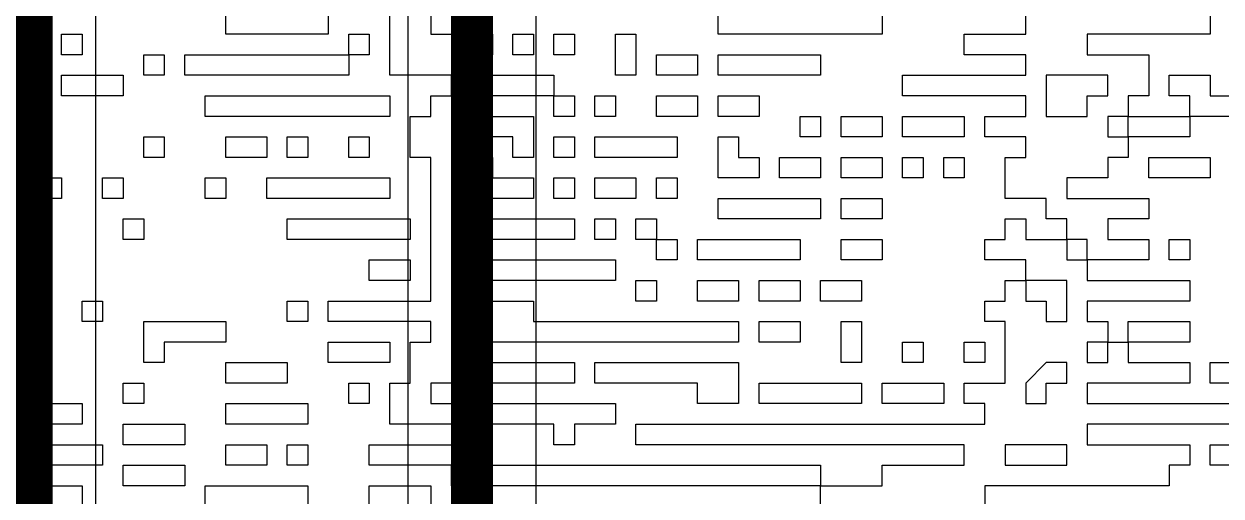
# Model space of a CAD drawing. Header units: inches. Extents: x 0.02 to 6.01, y 0.01 to 5.6.
# Drawn here: x 3.7081 to 3.9937, y 2.9088 to 3.0214 of the extents above; entities that cross this region are included whole.
import ezdxf

# ---------------------------------------------------------------- set-up
doc = ezdxf.new("R2010")
doc.units = ezdxf.units.IN
doc.header["$MEASUREMENT"] = 0
for name, color, linetype in [('Bottom Layer', 5, 'Continuous'), ('Bottom Overlay', 54, 'Continuous'), ('Top Layer', 1, 'Continuous')]:
    doc.layers.add(name, color=color, linetype=linetype)

msp = doc.modelspace()

# ---------------------------------------------------------------- linework, layer by layer
at = {"layer": 'Bottom Layer'}
msp.add_lwpolyline([(4.54993, 5.5954, 0.01, 0.01, -0.760418), (3.00371, 0.01993, 0.01, 0.01, 0)], format="xyseb", dxfattribs=at)
at = {"layer": 'Bottom Overlay'}
for p, q in [((3.75625, 3.01895), (3.75625, 3.02384)), ((3.78072, 3.02384), (3.78072, 3.01895)), ((3.7954, 3.00916), (3.7954, 3.02384)), ((3.80519, 3.02384), (3.80519, 3.01895)), ((3.87369, 3.01895), (3.87369, 3.02384)), ((3.91284, 3.02384), (3.91284, 3.01895)), ((3.94709, 3.01895), (3.94709, 3.02384)), ((3.99113, 3.02384), (3.99113, 3.01895)), ((3.71711, 3.01405), (3.71711, 3.01895)), ((3.71711, 3.01895), (3.722, 3.01895)), ((3.722, 3.01895), (3.722, 3.01405)), ((3.77583, 3.01895), (3.75625, 3.01895)), ((3.78072, 3.01895), (3.77583, 3.01895)), ((3.78561, 3.01895), (3.79051, 3.01895)), ((3.78561, 3.01405), (3.78561, 3.01895)), ((3.79051, 3.01895), (3.79051, 3.01405)), ((3.80519, 3.01895), (3.81987, 3.01895)), ((3.81987, 3.01895), (3.81987, 3.01405)), ((3.82476, 3.01405), (3.82476, 3.01895)), ((3.82476, 3.01895), (3.82965, 3.01895)), ((3.82965, 3.01895), (3.82965, 3.01405)), ((3.83455, 3.01405), (3.83455, 3.01895)), ((3.83455, 3.01895), (3.83944, 3.01895)), ((3.83944, 3.01895), (3.83944, 3.01405)), ((3.84923, 3.00916), (3.84923, 3.01895)), ((3.84923, 3.01895), (3.85412, 3.01895)), ((3.85412, 3.01895), (3.85412, 3.01405)), ((3.87859, 3.01895), (3.87369, 3.01895)), ((3.88348, 3.01895), (3.87859, 3.01895)), ((3.91284, 3.01895), (3.88348, 3.01895)), ((3.93241, 3.01405), (3.93241, 3.01895)), ((3.93241, 3.01895), (3.94709, 3.01895)), ((3.99113, 3.01895), (3.96177, 3.01895)), ((3.96177, 3.01895), (3.96177, 3.01405)), ((3.722, 3.01405), (3.71711, 3.01405)), ((3.73668, 3.01405), (3.74157, 3.01405)), ((3.73668, 3.00916), (3.73668, 3.01405)), ((3.74157, 3.01405), (3.74157, 3.00916)), ((3.74647, 3.00916), (3.74647, 3.01405)), ((3.74647, 3.01405), (3.78561, 3.01405)), ((3.79051, 3.01405), (3.78561, 3.01405)), ((3.78561, 3.01405), (3.78561, 3.00916)), ((3.81987, 3.01405), (3.81497, 3.01405)), ((3.81497, 3.01405), (3.81497, 3.00916)), ((3.82965, 3.01405), (3.82476, 3.01405)), ((3.83944, 3.01405), (3.83455, 3.01405)), ((3.85412, 3.01405), (3.85412, 3.00916)), ((3.85901, 3.01405), (3.86391, 3.01405)), ((3.85901, 3.00916), (3.85901, 3.01405)), ((3.86391, 3.01405), (3.8688, 3.01405)), ((3.8688, 3.01405), (3.8688, 3.00916)), ((3.87369, 3.00916), (3.87369, 3.01405)), ((3.87369, 3.01405), (3.87859, 3.01405)), ((3.87859, 3.01405), (3.88348, 3.01405)), ((3.88348, 3.01405), (3.89816, 3.01405)), ((3.89816, 3.01405), (3.89816, 3.00916)), ((3.94709, 3.01405), (3.93241, 3.01405)), ((3.94709, 3.00916), (3.94709, 3.01405)), ((3.96177, 3.01405), (3.97645, 3.01405)), ((3.97645, 3.01405), (3.97645, 3.00427)), ((3.71711, 3.00427), (3.71711, 3.00916)), ((3.71711, 3.00916), (3.73179, 3.00916)), ((3.73179, 3.00916), (3.73179, 3.00427)), ((3.74157, 3.00916), (3.73668, 3.00916)), ((3.77093, 3.00916), (3.74647, 3.00916)), ((3.77583, 3.00916), (3.77093, 3.00916)), ((3.78561, 3.00916), (3.77583, 3.00916)), ((3.81008, 3.00916), (3.7954, 3.00916)), ((3.81008, 3.00427), (3.81008, 3.00916)), ((3.81497, 3.00916), (3.83455, 3.00916)), ((3.83455, 3.00916), (3.83455, 3.00427)), ((3.85412, 3.00916), (3.84923, 3.00916)), ((3.8688, 3.00916), (3.85901, 3.00916)), ((3.89816, 3.00916), (3.87369, 3.00916)), ((3.91773, 3.00427), (3.91773, 3.00916)), ((3.91773, 3.00916), (3.94709, 3.00916)), ((3.96667, 3.00916), (3.95199, 3.00916)), ((3.95199, 3.00916), (3.95199, 2.99937)), ((3.96667, 3.00427), (3.96667, 3.00916)), ((3.98135, 3.00427), (3.98135, 3.00916)), ((3.98135, 3.00916), (3.99113, 3.00916)), ((3.99113, 3.00916), (3.99113, 3.00427)), ((3.73179, 3.00427), (3.71711, 3.00427)), ((3.75136, 2.99937), (3.75136, 3.00427)), ((3.75136, 3.00427), (3.76604, 3.00427)), ((3.76604, 3.00427), (3.77093, 3.00427)), ((3.77093, 3.00427), (3.7954, 3.00427)), ((3.7954, 3.00427), (3.7954, 2.99937)), ((3.80519, 2.99937), (3.80519, 3.00427)), ((3.80519, 3.00427), (3.81008, 3.00427)), ((3.83455, 3.00427), (3.81008, 3.00427)), ((3.81008, 3.00427), (3.81008, 2.99937)), ((3.83455, 2.99937), (3.83455, 3.00427)), ((3.83455, 3.00427), (3.83944, 3.00427)), ((3.83944, 3.00427), (3.83944, 2.99937)), ((3.84433, 2.99937), (3.84433, 3.00427)), ((3.84433, 3.00427), (3.84923, 3.00427)), ((3.84923, 3.00427), (3.84923, 2.99937)), ((3.85901, 2.99937), (3.85901, 3.00427)), ((3.85901, 3.00427), (3.86391, 3.00427)), ((3.86391, 3.00427), (3.8688, 3.00427)), ((3.8688, 3.00427), (3.8688, 2.99937)), ((3.87369, 3.00427), (3.87859, 3.00427)), ((3.87369, 2.99937), (3.87369, 3.00427)), ((3.87859, 3.00427), (3.88348, 3.00427)), ((3.88348, 3.00427), (3.88348, 2.99937)), ((3.94709, 3.00427), (3.91773, 3.00427)), ((3.94709, 2.99937), (3.94709, 3.00427)), ((3.96177, 2.99937), (3.96177, 3.00427)), ((3.96177, 3.00427), (3.96667, 3.00427)), ((3.97645, 3.00427), (3.97156, 3.00427)), ((3.97156, 3.00427), (3.97156, 2.99937)), ((3.98624, 3.00427), (3.98135, 3.00427)), ((3.98624, 2.99937), (3.98624, 3.00427)), ((3.99113, 3.00427), (3.99603, 3.00427)), ((3.7954, 2.99937), (3.75136, 2.99937)), ((3.80029, 2.98959), (3.80029, 2.99937)), ((3.80029, 2.99937), (3.80519, 2.99937)), ((3.81008, 2.99937), (3.82965, 2.99937)), ((3.82965, 2.99937), (3.82965, 2.98959)), ((3.83944, 2.99937), (3.83455, 2.99937)), ((3.84923, 2.99937), (3.84433, 2.99937)), ((3.8688, 2.99937), (3.85901, 2.99937)), ((3.88348, 2.99937), (3.87369, 2.99937)), ((3.89327, 2.99448), (3.89327, 2.99937)), ((3.89327, 2.99937), (3.89816, 2.99937)), ((3.89816, 2.99937), (3.89816, 2.99448)), ((3.90305, 2.99448), (3.90305, 2.99937)), ((3.90305, 2.99937), (3.91284, 2.99937)), ((3.91284, 2.99937), (3.91284, 2.99448)), ((3.91773, 2.99937), (3.92263, 2.99937)), ((3.91773, 2.99448), (3.91773, 2.99937)), ((3.92263, 2.99937), (3.93241, 2.99937)), ((3.93241, 2.99937), (3.93241, 2.99448)), ((3.93731, 2.99448), (3.93731, 2.99937)), ((3.93731, 2.99937), (3.94709, 2.99937)), ((3.95199, 2.99937), (3.96177, 2.99937)), ((3.97156, 2.99937), (3.96667, 2.99937)), ((3.96667, 2.99937), (3.96667, 2.99448)), ((3.97156, 2.99448), (3.97156, 2.99937)), ((3.97156, 2.99937), (3.97645, 2.99937)), ((3.97645, 2.99937), (3.98135, 2.99937)), ((3.98135, 2.99937), (3.98624, 2.99937)), ((3.99113, 2.99937), (3.98624, 2.99937)), ((3.98624, 2.99937), (3.98624, 2.99448)), ((3.99603, 2.99937), (3.99113, 2.99937)), ((3.73668, 2.98959), (3.73668, 2.99448)), ((3.73668, 2.99448), (3.74157, 2.99448)), ((3.74157, 2.99448), (3.74157, 2.98959)), ((3.75625, 2.98959), (3.75625, 2.99448)), ((3.75625, 2.99448), (3.76604, 2.99448)), ((3.76604, 2.99448), (3.76604, 2.98959)), ((3.77093, 2.98959), (3.77093, 2.99448)), ((3.77093, 2.99448), (3.77583, 2.99448)), ((3.77583, 2.99448), (3.77583, 2.98959)), ((3.78561, 2.99448), (3.79051, 2.99448)), ((3.78561, 2.98959), (3.78561, 2.99448)), ((3.79051, 2.99448), (3.79051, 2.98959)), ((3.82476, 2.99448), (3.81008, 2.99448)), ((3.81008, 2.99448), (3.81008, 2.98959)), ((3.82476, 2.98959), (3.82476, 2.99448)), ((3.83455, 2.98959), (3.83455, 2.99448)), ((3.83455, 2.99448), (3.83944, 2.99448)), ((3.83944, 2.99448), (3.83944, 2.98959)), ((3.84433, 2.98959), (3.84433, 2.99448)), ((3.84433, 2.99448), (3.84923, 2.99448)), ((3.84923, 2.99448), (3.85412, 2.99448)), ((3.85412, 2.99448), (3.86391, 2.99448)), ((3.86391, 2.99448), (3.86391, 2.98959)), ((3.87369, 2.98469), (3.87369, 2.99448)), ((3.87369, 2.99448), (3.87859, 2.99448)), ((3.87859, 2.99448), (3.87859, 2.98959)), ((3.89816, 2.99448), (3.89327, 2.99448)), ((3.90795, 2.99448), (3.90305, 2.99448)), ((3.91284, 2.99448), (3.90795, 2.99448)), ((3.93241, 2.99448), (3.91773, 2.99448)), ((3.94709, 2.99448), (3.93731, 2.99448)), ((3.94709, 2.98959), (3.94709, 2.99448)), ((3.96667, 2.99448), (3.97156, 2.99448)), ((3.98624, 2.99448), (3.97156, 2.99448)), ((3.97156, 2.99448), (3.97156, 2.98959)), ((3.74157, 2.98959), (3.73668, 2.98959)), ((3.76115, 2.98959), (3.75625, 2.98959)), ((3.76604, 2.98959), (3.76115, 2.98959)), ((3.77583, 2.98959), (3.77093, 2.98959)), ((3.79051, 2.98959), (3.78561, 2.98959)), ((3.80519, 2.98959), (3.80029, 2.98959)), ((3.80519, 2.95533), (3.80519, 2.98959)), ((3.81008, 2.98959), (3.81987, 2.98959)), ((3.81987, 2.98959), (3.81987, 2.98469)), ((3.82965, 2.98959), (3.82476, 2.98959)), ((3.83944, 2.98959), (3.83455, 2.98959)), ((3.86391, 2.98959), (3.84433, 2.98959)), ((3.87859, 2.98959), (3.88348, 2.98959)), ((3.88348, 2.98959), (3.88348, 2.98469)), ((3.88837, 2.98469), (3.88837, 2.98959)), ((3.88837, 2.98959), (3.89816, 2.98959)), ((3.89816, 2.98959), (3.89816, 2.98469)), ((3.90305, 2.98959), (3.90795, 2.98959)), ((3.90305, 2.98469), (3.90305, 2.98959)), ((3.90795, 2.98959), (3.91284, 2.98959)), ((3.91284, 2.98959), (3.91284, 2.98469)), ((3.91773, 2.98469), (3.91773, 2.98959)), ((3.91773, 2.98959), (3.92263, 2.98959)), ((3.92263, 2.98959), (3.92263, 2.98469)), ((3.92752, 2.98469), (3.92752, 2.98959)), ((3.92752, 2.98959), (3.93241, 2.98959)), ((3.93241, 2.98959), (3.93241, 2.98469)), ((3.9422, 2.9798), (3.9422, 2.98959)), ((3.9422, 2.98959), (3.94709, 2.98959)), ((3.97156, 2.98959), (3.96667, 2.98959)), ((3.96667, 2.98959), (3.96667, 2.98469)), ((3.97645, 2.98959), (3.98135, 2.98959)), ((3.97645, 2.98469), (3.97645, 2.98959)), ((3.98135, 2.98959), (3.99113, 2.98959)), ((3.99113, 2.98959), (3.99113, 2.98469)), ((3.71221, 2.9798), (3.71221, 2.98469)), ((3.71221, 2.98469), (3.71711, 2.98469)), ((3.71711, 2.98469), (3.71711, 2.9798)), ((3.72689, 2.98469), (3.73179, 2.98469)), ((3.72689, 2.9798), (3.72689, 2.98469)), ((3.73179, 2.98469), (3.73179, 2.9798)), ((3.75136, 2.9798), (3.75136, 2.98469)), ((3.75136, 2.98469), (3.75625, 2.98469)), ((3.75625, 2.98469), (3.75625, 2.9798)), ((3.76604, 2.9798), (3.76604, 2.98469)), ((3.76604, 2.98469), (3.78561, 2.98469)), ((3.78561, 2.98469), (3.79051, 2.98469)), ((3.79051, 2.98469), (3.7954, 2.98469)), ((3.7954, 2.98469), (3.7954, 2.9798)), ((3.81987, 2.98469), (3.81497, 2.98469)), ((3.81497, 2.98469), (3.81497, 2.97491)), ((3.81987, 2.9798), (3.81987, 2.98469)), ((3.81987, 2.98469), (3.82965, 2.98469)), ((3.82965, 2.98469), (3.82965, 2.9798)), ((3.83455, 2.9798), (3.83455, 2.98469)), ((3.83455, 2.98469), (3.83944, 2.98469)), ((3.83944, 2.98469), (3.83944, 2.9798)), ((3.84433, 2.9798), (3.84433, 2.98469)), ((3.84433, 2.98469), (3.84923, 2.98469)), ((3.84923, 2.98469), (3.85412, 2.98469)), ((3.85412, 2.98469), (3.85412, 2.9798)), ((3.85901, 2.9798), (3.85901, 2.98469)), ((3.85901, 2.98469), (3.86391, 2.98469)), ((3.86391, 2.98469), (3.86391, 2.9798)), ((3.87859, 2.98469), (3.87369, 2.98469)), ((3.88348, 2.98469), (3.87859, 2.98469)), ((3.89816, 2.98469), (3.88837, 2.98469)), ((3.91284, 2.98469), (3.90305, 2.98469)), ((3.92263, 2.98469), (3.91773, 2.98469)), ((3.93241, 2.98469), (3.92752, 2.98469)), ((3.96667, 2.98469), (3.95688, 2.98469)), ((3.95688, 2.98469), (3.95688, 2.9798)), ((3.99113, 2.98469), (3.97645, 2.98469)), ((3.71711, 2.9798), (3.71221, 2.9798)), ((3.73179, 2.9798), (3.72689, 2.9798)), ((3.75625, 2.9798), (3.75136, 2.9798)), ((3.7954, 2.9798), (3.76604, 2.9798)), ((3.82965, 2.9798), (3.81987, 2.9798)), ((3.83944, 2.9798), (3.83455, 2.9798)), ((3.85412, 2.9798), (3.84433, 2.9798)), ((3.86391, 2.9798), (3.85901, 2.9798)), ((3.87369, 2.97491), (3.87369, 2.9798)), ((3.87369, 2.9798), (3.89816, 2.9798)), ((3.89816, 2.9798), (3.89816, 2.97491)), ((3.90305, 2.97491), (3.90305, 2.9798)), ((3.90305, 2.9798), (3.90795, 2.9798)), ((3.90795, 2.9798), (3.91284, 2.9798)), ((3.91284, 2.9798), (3.91284, 2.97491)), ((3.95199, 2.9798), (3.9422, 2.9798)), ((3.95199, 2.97491), (3.95199, 2.9798)), ((3.95688, 2.9798), (3.97645, 2.9798)), ((3.97645, 2.9798), (3.97645, 2.97491)), ((3.73179, 2.97491), (3.73668, 2.97491)), ((3.73179, 2.97001), (3.73179, 2.97491)), ((3.73668, 2.97491), (3.73668, 2.97001)), ((3.77093, 2.97001), (3.77093, 2.97491)), ((3.77093, 2.97491), (3.78561, 2.97491)), ((3.78561, 2.97491), (3.79051, 2.97491)), ((3.79051, 2.97491), (3.80029, 2.97491)), ((3.80029, 2.97491), (3.80029, 2.97001)), ((3.81497, 2.97491), (3.83944, 2.97491)), ((3.83944, 2.97491), (3.83944, 2.97001)), ((3.84433, 2.97001), (3.84433, 2.97491)), ((3.84433, 2.97491), (3.84923, 2.97491)), ((3.84923, 2.97491), (3.84923, 2.97001)), ((3.85412, 2.97001), (3.85412, 2.97491)), ((3.85412, 2.97491), (3.85901, 2.97491)), ((3.85901, 2.97491), (3.85901, 2.97001)), ((3.88348, 2.97491), (3.87369, 2.97491)), ((3.88837, 2.97491), (3.88348, 2.97491)), ((3.89816, 2.97491), (3.88837, 2.97491)), ((3.91284, 2.97491), (3.90305, 2.97491)), ((3.9422, 2.97001), (3.9422, 2.97491)), ((3.9422, 2.97491), (3.94709, 2.97491)), ((3.94709, 2.97491), (3.94709, 2.97001)), ((3.95688, 2.97491), (3.95199, 2.97491)), ((3.95688, 2.97001), (3.95688, 2.97491)), ((3.97645, 2.97491), (3.96667, 2.97491)), ((3.96667, 2.97491), (3.96667, 2.97001)), ((3.70732, 2.97001), (3.71221, 2.97001)), ((3.71221, 2.97001), (3.71221, 2.96512)), ((3.73668, 2.97001), (3.73179, 2.97001)), ((3.80029, 2.97001), (3.77093, 2.97001)), ((3.83944, 2.97001), (3.81497, 2.97001)), ((3.81497, 2.97001), (3.81497, 2.96512)), ((3.84923, 2.97001), (3.84433, 2.97001)), ((3.85901, 2.97001), (3.85412, 2.97001)), ((3.85901, 2.97001), (3.86391, 2.97001)), ((3.85901, 2.96512), (3.85901, 2.97001)), ((3.86391, 2.97001), (3.86391, 2.96512)), ((3.8688, 2.96512), (3.8688, 2.97001)), ((3.8688, 2.97001), (3.89327, 2.97001)), ((3.89327, 2.97001), (3.89327, 2.96512)), ((3.90305, 2.96512), (3.90305, 2.97001)), ((3.90305, 2.97001), (3.91284, 2.97001)), ((3.91284, 2.97001), (3.91284, 2.96512)), ((3.93731, 2.96512), (3.93731, 2.97001)), ((3.93731, 2.97001), (3.9422, 2.97001)), ((3.94709, 2.97001), (3.95688, 2.97001)), ((3.95688, 2.97001), (3.95688, 2.96512)), ((3.96177, 2.97001), (3.95688, 2.97001)), ((3.96177, 2.96512), (3.96177, 2.97001)), ((3.96667, 2.97001), (3.97645, 2.97001)), ((3.97645, 2.97001), (3.97645, 2.96512)), ((3.98135, 2.97001), (3.98624, 2.97001)), ((3.98135, 2.96512), (3.98135, 2.97001)), ((3.98624, 2.97001), (3.98624, 2.96512)), ((3.71221, 2.96512), (3.70732, 2.96512)), ((3.79051, 2.96512), (3.7954, 2.96512)), ((3.79051, 2.96023), (3.79051, 2.96512)), ((3.7954, 2.96512), (3.80029, 2.96512)), ((3.80029, 2.96512), (3.80029, 2.96023)), ((3.81497, 2.96512), (3.82476, 2.96512)), ((3.82476, 2.96512), (3.82965, 2.96512)), ((3.82965, 2.96512), (3.84923, 2.96512)), ((3.84923, 2.96512), (3.84923, 2.96023)), ((3.86391, 2.96512), (3.85901, 2.96512)), ((3.89327, 2.96512), (3.8688, 2.96512)), ((3.91284, 2.96512), (3.90305, 2.96512)), ((3.94709, 2.96512), (3.93731, 2.96512)), ((3.94709, 2.96023), (3.94709, 2.96512)), ((3.95688, 2.96512), (3.96177, 2.96512)), ((3.96177, 2.96512), (3.96177, 2.96023)), ((3.97645, 2.96512), (3.96177, 2.96512)), ((3.98624, 2.96512), (3.98135, 2.96512)), ((3.80029, 2.96023), (3.79051, 2.96023)), ((3.84923, 2.96023), (3.81008, 2.96023)), ((3.81008, 2.96023), (3.81008, 2.95533)), ((3.85412, 2.95533), (3.85412, 2.96023)), ((3.85412, 2.96023), (3.85901, 2.96023)), ((3.85901, 2.96023), (3.85901, 2.95533)), ((3.8688, 2.96023), (3.87369, 2.96023)), ((3.8688, 2.95533), (3.8688, 2.96023)), ((3.87369, 2.96023), (3.87859, 2.96023)), ((3.87859, 2.96023), (3.87859, 2.95533)), ((3.88348, 2.95533), (3.88348, 2.96023)), ((3.88348, 2.96023), (3.89327, 2.96023)), ((3.89327, 2.96023), (3.89327, 2.95533)), ((3.89816, 2.95533), (3.89816, 2.96023)), ((3.89816, 2.96023), (3.90305, 2.96023)), ((3.90305, 2.96023), (3.90795, 2.96023)), ((3.90795, 2.96023), (3.90795, 2.95533)), ((3.9422, 2.95533), (3.9422, 2.96023)), ((3.9422, 2.96023), (3.94709, 2.96023)), ((3.94709, 2.96023), (3.94709, 2.95533)), ((3.95688, 2.96023), (3.94709, 2.96023)), ((3.95688, 2.95044), (3.95688, 2.96023)), ((3.96177, 2.96023), (3.98624, 2.96023)), ((3.98624, 2.96023), (3.98624, 2.95533)), ((3.722, 2.95533), (3.72689, 2.95533)), ((3.722, 2.95044), (3.722, 2.95533)), ((3.72689, 2.95533), (3.72689, 2.95044)), ((3.77093, 2.95044), (3.77093, 2.95533)), ((3.77093, 2.95533), (3.77583, 2.95533)), ((3.77583, 2.95533), (3.77583, 2.95044)), ((3.78072, 2.95044), (3.78072, 2.95533)), ((3.78072, 2.95533), (3.80519, 2.95533)), ((3.81008, 2.95533), (3.82965, 2.95533)), ((3.82965, 2.95533), (3.82965, 2.95044)), ((3.85901, 2.95533), (3.85412, 2.95533)), ((3.87859, 2.95533), (3.8688, 2.95533)), ((3.88837, 2.95533), (3.88348, 2.95533)), ((3.89327, 2.95533), (3.88837, 2.95533)), ((3.90795, 2.95533), (3.89816, 2.95533)), ((3.93731, 2.95044), (3.93731, 2.95533)), ((3.93731, 2.95533), (3.9422, 2.95533)), ((3.94709, 2.95533), (3.95199, 2.95533)), ((3.95199, 2.95533), (3.95199, 2.95044)), ((3.98624, 2.95533), (3.96177, 2.95533)), ((3.96177, 2.95533), (3.96177, 2.95044)), ((3.72689, 2.95044), (3.722, 2.95044)), ((3.73668, 2.94555), (3.73668, 2.95044)), ((3.73668, 2.95044), (3.75625, 2.95044)), ((3.75625, 2.95044), (3.75625, 2.94555)), ((3.77583, 2.95044), (3.77093, 2.95044)), ((3.80519, 2.95044), (3.78072, 2.95044)), ((3.80519, 2.94555), (3.80519, 2.95044)), ((3.81987, 2.95044), (3.81008, 2.95044)), ((3.81008, 2.95044), (3.81008, 2.94065)), ((3.81987, 2.94555), (3.81987, 2.95044)), ((3.82965, 2.95044), (3.87859, 2.95044)), ((3.87859, 2.95044), (3.87859, 2.94555)), ((3.88348, 2.94555), (3.88348, 2.95044)), ((3.88348, 2.95044), (3.89327, 2.95044)), ((3.89327, 2.95044), (3.89327, 2.94555)), ((3.90305, 2.94065), (3.90305, 2.95044)), ((3.90305, 2.95044), (3.90795, 2.95044)), ((3.90795, 2.95044), (3.90795, 2.94555)), ((3.9422, 2.95044), (3.93731, 2.95044)), ((3.9422, 2.93576), (3.9422, 2.95044)), ((3.95199, 2.95044), (3.95688, 2.95044)), ((3.96177, 2.95044), (3.96667, 2.95044)), ((3.96667, 2.95044), (3.96667, 2.94555)), ((3.97156, 2.94555), (3.97156, 2.95044)), ((3.97156, 2.95044), (3.98624, 2.95044)), ((3.98624, 2.95044), (3.98624, 2.94555)), ((3.73668, 2.94065), (3.73668, 2.94555)), ((3.75625, 2.94555), (3.74157, 2.94555)), ((3.74157, 2.94555), (3.74157, 2.94065)), ((3.78072, 2.94065), (3.78072, 2.94555)), ((3.78072, 2.94555), (3.7954, 2.94555)), ((3.7954, 2.94555), (3.7954, 2.94065)), ((3.80029, 2.93576), (3.80029, 2.94555)), ((3.80029, 2.94555), (3.80519, 2.94555)), ((3.87859, 2.94555), (3.81987, 2.94555)), ((3.89327, 2.94555), (3.88348, 2.94555)), ((3.90795, 2.94555), (3.90795, 2.94065)), ((3.91773, 2.94065), (3.91773, 2.94555)), ((3.91773, 2.94555), (3.92263, 2.94555)), ((3.92263, 2.94555), (3.92263, 2.94065)), ((3.93241, 2.94065), (3.93241, 2.94555)), ((3.93241, 2.94555), (3.93731, 2.94555)), ((3.93731, 2.94555), (3.93731, 2.94065)), ((3.96667, 2.94555), (3.96177, 2.94555)), ((3.96177, 2.94555), (3.96177, 2.94065)), ((3.96667, 2.94555), (3.97156, 2.94555)), ((3.96667, 2.94065), (3.96667, 2.94555)), ((3.97645, 2.94555), (3.97156, 2.94555)), ((3.97156, 2.94555), (3.97156, 2.94065)), ((3.98624, 2.94555), (3.97645, 2.94555)), ((3.74157, 2.94065), (3.73668, 2.94065)), ((3.75625, 2.93576), (3.75625, 2.94065)), ((3.75625, 2.94065), (3.77093, 2.94065)), ((3.77093, 2.94065), (3.77093, 2.93576)), ((3.78561, 2.94065), (3.78072, 2.94065)), ((3.79051, 2.94065), (3.78561, 2.94065)), ((3.7954, 2.94065), (3.79051, 2.94065)), ((3.81008, 2.94065), (3.83944, 2.94065)), ((3.83944, 2.94065), (3.83944, 2.93576)), ((3.84433, 2.93576), (3.84433, 2.94065)), ((3.84433, 2.94065), (3.87859, 2.94065)), ((3.87859, 2.94065), (3.87859, 2.93087)), ((3.90795, 2.94065), (3.90305, 2.94065)), ((3.92263, 2.94065), (3.91773, 2.94065)), ((3.93731, 2.94065), (3.93241, 2.94065)), ((3.95199, 2.94065), (3.94709, 2.93576)), ((3.95688, 2.94065), (3.95199, 2.94065)), ((3.95688, 2.93576), (3.95688, 2.94065)), ((3.96177, 2.94065), (3.96667, 2.94065)), ((3.97156, 2.94065), (3.98624, 2.94065)), ((3.98624, 2.94065), (3.98624, 2.93576)), ((3.99113, 2.93576), (3.99113, 2.94065)), ((3.99113, 2.94065), (4.00092, 2.94065)), ((3.73179, 2.93087), (3.73179, 2.93576)), ((3.73179, 2.93576), (3.73668, 2.93576)), ((3.73668, 2.93576), (3.73668, 2.93087)), ((3.76115, 2.93576), (3.75625, 2.93576)), ((3.77093, 2.93576), (3.76115, 2.93576)), ((3.78561, 2.93087), (3.78561, 2.93576)), ((3.78561, 2.93576), (3.79051, 2.93576)), ((3.79051, 2.93576), (3.79051, 2.93087)), ((3.7954, 2.92597), (3.7954, 2.93576)), ((3.7954, 2.93576), (3.80029, 2.93576)), ((3.83944, 2.93576), (3.80519, 2.93576)), ((3.80519, 2.93576), (3.80519, 2.93087)), ((3.8688, 2.93576), (3.84433, 2.93576)), ((3.8688, 2.93087), (3.8688, 2.93576)), ((3.88348, 2.93087), (3.88348, 2.93576)), ((3.88348, 2.93576), (3.90795, 2.93576)), ((3.90795, 2.93576), (3.90795, 2.93087)), ((3.91284, 2.93087), (3.91284, 2.93576)), ((3.91284, 2.93576), (3.91773, 2.93576)), ((3.91773, 2.93576), (3.92263, 2.93576)), ((3.92263, 2.93576), (3.92752, 2.93576)), ((3.92752, 2.93576), (3.92752, 2.93087)), ((3.93241, 2.93087), (3.93241, 2.93576)), ((3.93241, 2.93576), (3.9422, 2.93576)), ((3.94709, 2.93576), (3.94709, 2.93087)), ((3.95199, 2.93087), (3.95199, 2.93576)), ((3.95199, 2.93576), (3.95688, 2.93576)), ((3.98624, 2.93576), (3.96177, 2.93576)), ((3.96177, 2.93576), (3.96177, 2.93087)), ((4.00581, 2.93576), (3.99113, 2.93576)), ((3.71221, 2.92597), (3.71221, 2.93087)), ((3.71221, 2.93087), (3.722, 2.93087)), ((3.722, 2.93087), (3.722, 2.92597)), ((3.73668, 2.93087), (3.73179, 2.93087)), ((3.75625, 2.92597), (3.75625, 2.93087)), ((3.75625, 2.93087), (3.77093, 2.93087)), ((3.77093, 2.93087), (3.77583, 2.93087)), ((3.77583, 2.93087), (3.77583, 2.92597)), ((3.79051, 2.93087), (3.78561, 2.93087)), ((3.80519, 2.93087), (3.84923, 2.93087)), ((3.84923, 2.93087), (3.84923, 2.92597)), ((3.87859, 2.93087), (3.8688, 2.93087)), ((3.89327, 2.93087), (3.88348, 2.93087)), ((3.89816, 2.93087), (3.89327, 2.93087)), ((3.90795, 2.93087), (3.89816, 2.93087)), ((3.92752, 2.93087), (3.91284, 2.93087)), ((3.93731, 2.93087), (3.93241, 2.93087)), ((3.93731, 2.92597), (3.93731, 2.93087)), ((3.94709, 2.93087), (3.95199, 2.93087)), ((3.96177, 2.93087), (4.0156, 2.93087)), ((3.71711, 2.92597), (3.71221, 2.92597)), ((3.722, 2.92597), (3.71711, 2.92597)), ((3.73179, 2.92597), (3.73668, 2.92597)), ((3.73179, 2.92108), (3.73179, 2.92597)), ((3.73668, 2.92597), (3.74647, 2.92597)), ((3.74647, 2.92597), (3.74647, 2.92108)), ((3.77583, 2.92597), (3.75625, 2.92597)), ((3.83455, 2.92597), (3.7954, 2.92597)), ((3.83455, 2.92108), (3.83455, 2.92597)), ((3.84923, 2.92597), (3.83944, 2.92597)), ((3.83944, 2.92597), (3.83944, 2.92108)), ((3.85412, 2.92108), (3.85412, 2.92597)), ((3.85412, 2.92597), (3.93731, 2.92597)), ((4.0156, 2.92597), (3.96177, 2.92597)), ((3.96177, 2.92597), (3.96177, 2.92108)), ((3.71221, 2.92108), (3.71711, 2.92108)), ((3.71221, 2.91619), (3.71221, 2.92108)), ((3.71711, 2.92108), (3.72689, 2.92108)), ((3.72689, 2.92108), (3.72689, 2.91619)), ((3.74647, 2.92108), (3.73179, 2.92108)), ((3.75625, 2.91619), (3.75625, 2.92108)), ((3.75625, 2.92108), (3.76604, 2.92108)), ((3.76604, 2.92108), (3.76604, 2.91619)), ((3.77093, 2.91619), (3.77093, 2.92108)), ((3.77093, 2.92108), (3.77583, 2.92108)), ((3.77583, 2.92108), (3.77583, 2.91619)), ((3.79051, 2.91619), (3.79051, 2.92108)), ((3.79051, 2.92108), (3.7954, 2.92108)), ((3.7954, 2.92108), (3.80029, 2.92108)), ((3.80029, 2.92108), (3.81497, 2.92108)), ((3.81497, 2.92108), (3.81497, 2.91619)), ((3.83944, 2.92108), (3.83455, 2.92108)), ((3.93241, 2.92108), (3.85412, 2.92108)), ((3.93241, 2.91619), (3.93241, 2.92108)), ((3.95688, 2.92108), (3.9422, 2.92108)), ((3.9422, 2.92108), (3.9422, 2.91619)), ((3.95688, 2.91619), (3.95688, 2.92108)), ((3.96177, 2.92108), (3.98624, 2.92108)), ((3.98624, 2.92108), (3.98624, 2.91619)), ((3.99113, 2.91619), (3.99113, 2.92108)), ((3.99113, 2.92108), (4.0156, 2.92108)), ((3.72689, 2.91619), (3.71221, 2.91619)), ((3.73179, 2.91129), (3.73179, 2.91619)), ((3.73179, 2.91619), (3.74647, 2.91619)), ((3.74647, 2.91619), (3.74647, 2.91129)), ((3.76604, 2.91619), (3.75625, 2.91619)), ((3.77583, 2.91619), (3.77093, 2.91619)), ((3.81008, 2.91619), (3.79051, 2.91619)), ((3.81008, 2.91129), (3.81008, 2.91619)), ((3.81497, 2.91619), (3.89816, 2.91619)), ((3.89816, 2.91619), (3.89816, 2.91129)), ((3.91284, 2.91129), (3.91284, 2.91619)), ((3.91284, 2.91619), (3.93241, 2.91619)), ((3.9422, 2.91619), (3.95688, 2.91619)), ((3.98624, 2.91619), (3.98135, 2.91619)), ((3.98135, 2.91619), (3.98135, 2.91129)), ((4.00092, 2.91619), (3.99113, 2.91619)), ((3.70732, 2.91129), (3.722, 2.91129)), ((3.722, 2.91129), (3.722, 2.9064)), ((3.74647, 2.91129), (3.73179, 2.91129)), ((3.75136, 2.9064), (3.75136, 2.91129)), ((3.75136, 2.91129), (3.77583, 2.91129)), ((3.77583, 2.91129), (3.77583, 2.9064)), ((3.79051, 2.9064), (3.79051, 2.91129)), ((3.79051, 2.91129), (3.80519, 2.91129)), ((3.80519, 2.91129), (3.80519, 2.9064)), ((3.89816, 2.91129), (3.81008, 2.91129)), ((3.89816, 2.9064), (3.89816, 2.91129)), ((3.89816, 2.91129), (3.91284, 2.91129)), ((3.98135, 2.91129), (3.93731, 2.91129)), ((3.93731, 2.91129), (3.93731, 2.9064))]:
    msp.add_line(p, q, dxfattribs=at)
at = {"layer": 'Top Layer'}
for p, q in [((3.72529, 2.74533), (3.72529, 3.22187)), ((3.83029, 2.81634), (3.83029, 3.21687)), ((3.79971, 3.21054), (3.79971, 2.81))]:
    msp.add_line(p, q, dxfattribs=at)
for points in [[(4.54809, 5.5936, 0.01, 0.01, -0.760418), (3.00187, 0.01813, 0.01, 0.01, 0)], [(3.71, 2.739, 0.01, 0.01, 0), (3.71, 3.22187, 0.01, 0.01, 0)], [(3.815, 2.81, 0.01, 0.01, 0), (3.815, 3.21687, 0.01, 0.01, 0)]]:
    msp.add_lwpolyline(points, format="xyseb", dxfattribs=at)

doc.saveas('drawing.dxf')
